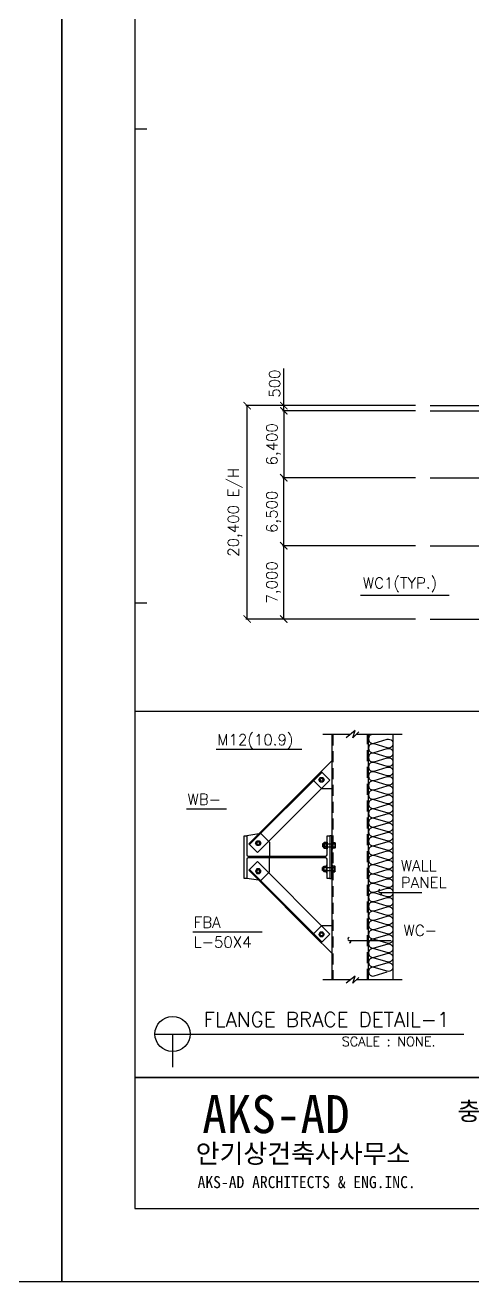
# Model space of a CAD drawing. Header units: metres. Extents: x -297536 to 1852864, y -630451 to -422551.
# Drawn here: x 1168964 to 1211764, y -630451 to -510301 of the extents above; entities that cross this region are included whole.
import ezdxf
from ezdxf.enums import TextEntityAlignment as Align

# ---------------------------------------------------------------- set-up
doc = ezdxf.new("R2010")
doc.units = ezdxf.units.M
doc.header["$LTSCALE"] = 700
doc.linetypes.add('CEN', pattern=[62, 60, -1, 0, -1])
doc.linetypes.add('HID', pattern=[2.3, 1.5, -0.8])
for name, color, linetype in [('bl', 3, 'Continuous'), ('CEN', 152, 'CEN'), ('COL', 2, 'Continuous'), ('DIM', 7, 'Continuous'), ('INS', 8, 'Continuous'), ('sec', 4, 'Continuous'), ('TEX', 3, 'Continuous'), ('된장공장-1$0$FORM', 2, 'Continuous'), ('된장공장-1$0$WID', 4, 'Continuous')]:
    doc.layers.add(name, color=color, linetype=linetype)
doc.styles.add('HGTXT', font='romans.shx', dxfattribs={"bigfont": 'WHGTXT.shx'})
doc.styles.add('WHGTXT', font='romans.shx', dxfattribs={"bigfont": 'WHGTXT.shx'})
doc.styles.add('된장공장-1$0$타이틀', font='GulimChe.ttf')
doc.dimstyles.new('KJ', dxfattribs={"dimscale": 700, "dimtxt": 1.5, "dimasz": 1, "dimexe": 0.18, "dimexo": 2, "dimgap": 0.5, "dimtad": 1, "dimdec": 0, "dimzin": 0, "dimdsep": 46, "dimlunit": 6, "dimtxsty": 'HGTXT', "dimblk": 'ARCHTICK', "dimcen": 0.09, "dimclrt": 3, "dimadec": 0, "dimazin": 0, "dimtfac": 1, "dimtdec": 0, "dimtix": 1, "dimtmove": 0, "dimatfit": 0, "dimldrblk": 'OBLIQUE', "dimfxl": 1, "dimtolj": 1, "dimtzin": 0, "dimarcsym": 0})

# ---------------------------------------------------------------- blocks, each defined once
blk = doc.blocks.new('_ArchTick')
at = {"color": 0, "linetype": 'ByBlock', "const_width": 0.15}
blk.add_lwpolyline([(-0.5, -0.5), (0.5, 0.5)], dxfattribs=at)
blk = doc.blocks.new('*D748')
at = {"layer": 'Defpoints', "color": 0, "transparency": 16777216}
for p in [(1193690, -560080), (1207690, -560080), (1207690, -567080)]:
    blk.add_point(p, dxfattribs=at)
at = {"layer": 'DIM', "color": 0, "lineweight": -2, "transparency": 16777216}
for p, q in [((1206290, -560080), (1193564, -560080)), ((1193690, -567080), (1193690, -560080)), ((1206290, -567080), (1193564, -567080))]:
    blk.add_line(p, q, dxfattribs=at)
at = {"layer": 'DIM', "color": 0, "lineweight": -2, "transparency": 16777216, "xscale": 700, "yscale": 700, "zscale": 700}
for p, rotation in [((1193690, -560080), 90), ((1193690, -567080), 270)]:
    blk.add_blockref('_ArchTick', p, dxfattribs=dict(at, rotation=rotation))
at = {"layer": 'DIM', "color": 3, "transparency": 16777216, "insert": (1192715, -563580), "char_height": 1050, "attachment_point": 5, "rotation": 90, "style": 'HGTXT'}
blk.add_mtext('\\A1;7,000', dxfattribs=at)
blk = doc.blocks.new('_Oblique')
at = {"color": 0, "linetype": 'ByBlock', "lineweight": -2}
blk.add_line((-0.5, -0.5), (0.5, 0.5), dxfattribs=at)
blk = doc.blocks.new('*D749')
at = {"layer": 'Defpoints', "color": 0, "transparency": 16777216}
for p in [(1193690, -553580), (1207690, -553580), (1207690, -560080)]:
    blk.add_point(p, dxfattribs=at)
at = {"layer": 'DIM', "color": 0, "lineweight": -2, "transparency": 16777216}
for p, q in [((1206290, -553580), (1193564, -553580)), ((1193690, -560080), (1193690, -553580)), ((1206290, -560080), (1193564, -560080))]:
    blk.add_line(p, q, dxfattribs=at)
at = {"layer": 'DIM', "color": 0, "lineweight": -2, "transparency": 16777216, "xscale": 700, "yscale": 700, "zscale": 700}
for p, rotation in [((1193690, -553580), 90), ((1193690, -560080), 270)]:
    blk.add_blockref('_ArchTick', p, dxfattribs=dict(at, rotation=rotation))
at = {"layer": 'DIM', "color": 3, "transparency": 16777216, "insert": (1192715, -556830), "char_height": 1050, "attachment_point": 5, "rotation": 90, "style": 'HGTXT'}
blk.add_mtext('\\A1;6,500', dxfattribs=at)
blk = doc.blocks.new('*D750')
at = {"layer": 'Defpoints', "color": 0, "transparency": 16777216}
for p in [(1190190, -546680), (1207690, -546680), (1207690, -567080)]:
    blk.add_point(p, dxfattribs=at)
at = {"layer": 'DIM', "color": 0, "lineweight": -2, "transparency": 16777216}
for p, q in [((1206290, -546680), (1190064, -546680)), ((1190190, -567080), (1190190, -546680)), ((1206290, -567080), (1190064, -567080))]:
    blk.add_line(p, q, dxfattribs=at)
at = {"layer": 'DIM', "color": 0, "lineweight": -2, "transparency": 16777216, "xscale": 700, "yscale": 700, "zscale": 700}
for p, rotation in [((1190190, -546680), 90), ((1190190, -567080), 270)]:
    blk.add_blockref('_ArchTick', p, dxfattribs=dict(at, rotation=rotation))
at = {"layer": 'DIM', "color": 3, "transparency": 16777216, "insert": (1189040, -556880), "char_height": 1050, "attachment_point": 5, "rotation": 90, "style": 'HGTXT'}
blk.add_mtext('\\A1;20,400 E/H', dxfattribs=at)
blk = doc.blocks.new('*D751')
at = {"layer": 'Defpoints', "color": 0, "transparency": 16777216}
for p in [(1207690, -547180), (1193690, -553580), (1207690, -553580)]:
    blk.add_point(p, dxfattribs=at)
at = {"layer": 'DIM', "color": 0, "lineweight": -2, "transparency": 16777216}
for p, q in [((1206290, -547180), (1193564, -547180)), ((1193690, -547180), (1193690, -553580)), ((1206290, -553580), (1193564, -553580))]:
    blk.add_line(p, q, dxfattribs=at)
at = {"layer": 'DIM', "color": 0, "lineweight": -2, "transparency": 16777216, "xscale": 700, "yscale": 700, "zscale": 700}
for p, rotation in [((1193690, -547180), 90), ((1193690, -553580), 270)]:
    blk.add_blockref('_ArchTick', p, dxfattribs=dict(at, rotation=rotation))
at = {"layer": 'DIM', "color": 3, "transparency": 16777216, "insert": (1192715, -550380), "char_height": 1050, "attachment_point": 5, "rotation": 90, "style": 'HGTXT'}
blk.add_mtext('\\A1;6,400', dxfattribs=at)
blk = doc.blocks.new('*D752')
at = {"layer": 'Defpoints', "color": 0, "transparency": 16777216}
for p in [(1193690, -546680), (1207690, -546680), (1207690, -547180)]:
    blk.add_point(p, dxfattribs=at)
at = {"layer": 'DIM', "color": 0, "lineweight": -2, "transparency": 16777216}
for p, q in [((1206290, -546680), (1193564, -546680)), ((1193690, -546680), (1193690, -545980)), ((1193690, -547180), (1193690, -546680)), ((1206290, -547180), (1193564, -547180)), ((1193690, -547180), (1193690, -547880))]:
    blk.add_line(p, q, dxfattribs=at)
at = {"layer": 'DIM', "color": 0, "lineweight": -2, "transparency": 16777216, "xscale": 700, "yscale": 700, "zscale": 700}
for p, rotation in [((1193690, -546680), 270), ((1193690, -547180), 90)]:
    blk.add_blockref('_ArchTick', p, dxfattribs=dict(at, rotation=rotation))
at = {"layer": 'DIM', "color": 3, "transparency": 16777216, "insert": (1192815, -544573), "char_height": 1050, "attachment_point": 5, "rotation": 90, "style": 'HGTXT'}
blk.add_mtext('\\A1;500', dxfattribs=at)
blk = doc.blocks.new('Form01')
at = {"ltscale": 0.015}
blk.add_lwpolyline([(0, 0), (420, 0), (420, -297), (0, -297)], close=True, dxfattribs=at)
at = {"layer": '된장공장-1$0$FORM', "color": 4, "ltscale": 250}
blk.add_line((410, -269.1), (10, -269.1), dxfattribs=at)
at = {"layer": '된장공장-1$0$WID', "ltscale": 250}
for p, q in [((10, -10), (10, -287)), ((11.62, -139.55), (10, -139.55)), ((11.62, -204.32), (10, -204.32)), ((10, -287), (410, -287))]:
    blk.add_line(p, q, dxfattribs=at)
at = {"color": 1, "ltscale": 250, "style": '된장공장-1$0$타이틀'}
for s, height, p in [('AKS-AD', 5.192, (19.18, -276.69)), ('AKS-AD ARCHITECTS & ENG.INC.', 1.6458, (18.55, -284.2))]:
    blk.add_text(s, height=height, dxfattribs=at).set_placement(p)
at = {"color": 4, "ltscale": 250, "style": '된장공장-1$0$타이틀'}
blk.add_text('안기상건축사사무소', height=2.596, dxfattribs=at).set_placement((18.29, -280.77))
at = {"layer": '된장공장-1$0$FORM', "color": 7, "ltscale": 250, "style": '된장공장-1$0$타이틀'}
blk.add_text('충청북도 청주시 상당구 단재로 134, 3F', height=2.5, dxfattribs=at).set_placement((112.61, -274.93), align=Align.RIGHT)

msp = doc.modelspace()

# ---------------------------------------------------------------- linework, layer by layer
for p, q in [((1200498.2, -577746.5), (1199667.3, -578439.3)), ((1200301.9, -578435.3), (1200498.2, -577746.5)), ((1200859.8, -577877.4), (1200301.9, -578435.3)), ((1200055.4, -578115.7), (1197412, -578115.7)), ((1204995.3, -578115.7), (1200621.5, -578115.7)), ((1203833.6, -578115.7), (1200791.7, -578115.7)), ((1197342.4, -581713.1), (1190408, -588647.6)), ((1190342, -588581.6), (1191166.9, -589406.5)), ((1197385.6, -588582.8), (1197385.6, -588862.8)), ((1197736.3, -588582.8), (1197385.6, -588582.8)), ((1197413.6, -588582.8), (1197413.6, -588862.8)), ((1197441.6, -588582.8), (1197441.6, -588862.8)), ((1197469.6, -588582.8), (1197469.6, -588862.8)), ((1197496.2, -588512.8), (1197545.4, -588456.8)), ((1197496.2, -588512.8), (1197496.2, -588946.8)), ((1197545.4, -588582.8), (1197496.2, -588559.9)), ((1197545.4, -588582.8), (1197496.2, -588605.8)), ((1197545.4, -588456.8), (1197545.4, -589002.8)), ((1197736.3, -588456.8), (1197545.4, -588456.8)), ((1197820.3, -588582.8), (1198287, -588582.8)), ((1198371, -588456.8), (1198561.8, -588456.8)), ((1198371, -588582.8), (1198611.1, -588582.8)), ((1198611.1, -588512.8), (1198561.8, -588456.8)), ((1198561.8, -588456.8), (1198561.8, -589002.8)), ((1198561.8, -588582.8), (1198611.1, -588559.9)), ((1198561.8, -588582.8), (1198611.1, -588605.8)), ((1198611.1, -588512.8), (1198611.1, -588946.8)), ((1197736.3, -588862.8), (1197385.6, -588862.8)), ((1197545.4, -588862.8), (1197496.2, -588839.9)), ((1197545.4, -588862.8), (1197496.2, -588885.8)), ((1197496.2, -588946.8), (1197545.4, -589002.8)), ((1197545.4, -589002.8), (1197736.3, -589002.8)), ((1197820.3, -588862.8), (1198287, -588862.8)), ((1198371, -588862.8), (1198611.1, -588862.8)), ((1198561.8, -589002.8), (1198371, -589002.8)), ((1198561.8, -588862.8), (1198611.1, -588839.9)), ((1198561.8, -588862.8), (1198611.1, -588885.8)), ((1198611.1, -588946.8), (1198561.8, -589002.8)), ((1190342, -591094.8), (1191166.9, -590269.8)), ((1197342.4, -597963.2), (1190408, -591028.8)), ((1197385.6, -591116.8), (1197385.6, -590836.8)), ((1197736.3, -590836.8), (1197385.6, -590836.8)), ((1197736.3, -591116.8), (1197385.6, -591116.8)), ((1197413.6, -591116.8), (1197413.6, -590836.8)), ((1197441.6, -591116.8), (1197441.6, -590836.8)), ((1197469.6, -591116.8), (1197469.6, -590836.8)), ((1197496.2, -590752.8), (1197545.4, -590696.8)), ((1197496.2, -591186.8), (1197496.2, -590752.8)), ((1197545.4, -590836.8), (1197496.2, -590813.9)), ((1197545.4, -590836.8), (1197496.2, -590859.8)), ((1197545.4, -591116.8), (1197496.2, -591093.9)), ((1197545.4, -591116.8), (1197496.2, -591139.8)), ((1197545.4, -591242.8), (1197545.4, -590696.8)), ((1197545.4, -590696.8), (1197736.3, -590696.8)), ((1197820.3, -590836.8), (1198287, -590836.8)), ((1197820.3, -591116.8), (1198287, -591116.8)), ((1198561.8, -590696.8), (1198371, -590696.8)), ((1198371, -590836.8), (1198611.1, -590836.8)), ((1198371, -591116.8), (1198611.1, -591116.8)), ((1198611.1, -590752.8), (1198561.8, -590696.8)), ((1198561.8, -591242.8), (1198561.8, -590696.8)), ((1198561.8, -590836.8), (1198611.1, -590813.9)), ((1198561.8, -590836.8), (1198611.1, -590859.8)), ((1198561.8, -591116.8), (1198611.1, -591093.9)), ((1198561.8, -591116.8), (1198611.1, -591139.8)), ((1198611.1, -591186.8), (1198611.1, -590752.8)), ((1197496.2, -591186.8), (1197545.4, -591242.8)), ((1197736.3, -591242.8), (1197545.4, -591242.8)), ((1198371, -591242.8), (1198561.8, -591242.8)), ((1198611.1, -591186.8), (1198561.8, -591242.8)), ((1202867.5, -593216.1), (1206882, -593216.1)), ((1199943, -597802.7), (1203957.4, -597802.7)), ((1200055.4, -601584), (1197412, -601584)), ((1200498.2, -601214.8), (1199667.3, -601907.6)), ((1200301.9, -601903.6), (1200498.2, -601214.8)), ((1200859.8, -601345.7), (1200301.9, -601903.6)), ((1204995.3, -601584), (1200621.5, -601584)), ((1203833.6, -601584), (1200791.7, -601584))]:
    msp.add_line(p, q)
at = {"color": 5}
msp.add_lwpolyline([(1179464.2, -610917.4), (1214464.2, -610917.4), (1214464.2, -575917.4), (1179464.2, -575917.4)], close=True, dxfattribs=at)
for points in [[(1191166.9, -589406.5), (1198101.4, -582472.1), (1197276.4, -581647.1), (1190342, -588581.6)], [(1197171.3, -582670.6), (1197043.7, -582449.6), (1197171.3, -582228.5), (1197426.5, -582228.5), (1197554.2, -582449.6), (1197426.5, -582670.6)], [(1191121.8, -588720.1), (1190994.2, -588499.1), (1191121.8, -588278), (1191377, -588278), (1191504.7, -588499.1), (1191377, -588720.1)], [(1197820.3, -588400.8), (1197820.3, -589058.8), (1197736.3, -589058.8), (1197736.3, -588400.8)], [(1198077, -591879.8), (1198287, -591879.8), (1198287, -587796.5), (1198077, -587796.5)], [(1198287, -588400.8), (1198287, -589058.8), (1198371, -589058.8), (1198371, -588400.8)], [(1191166.9, -590269.8), (1198101.4, -597204.3), (1197276.4, -598029.2), (1190342, -591094.8)], [(1191121.8, -590956.2), (1190994.2, -591177.3), (1191121.8, -591398.4), (1191377, -591398.4), (1191504.7, -591177.3), (1191377, -590956.2)], [(1197820.3, -591298.8), (1197820.3, -590640.8), (1197736.3, -590640.8), (1197736.3, -591298.8)], [(1198287, -591298.8), (1198287, -590640.8), (1198371, -590640.8), (1198371, -591298.8)], [(1197171.3, -597005.7), (1197043.7, -597226.8), (1197171.3, -597447.8), (1197426.5, -597447.8), (1197554.2, -597226.8), (1197426.5, -597005.7)]]:
    msp.add_lwpolyline(points, close=True)
for points in [[(1202867.5, -592953.6, 1), (1202867.5, -593216.1, -1), (1202867.5, -593478.6)], [(1199943, -597540.2, 1), (1199943, -597802.7, -1), (1199943, -598065.2)]]:
    msp.add_lwpolyline(points, format="xyb")
for centre, radius in [((1197298.9, -582449.6), 221.1), ((1197298.9, -582449.6), 140), ((1191249.4, -588499.1), 221.1), ((1191249.4, -588499.1), 140), ((1191249.4, -591177.3), 221.1), ((1191249.4, -591177.3), 140), ((1197298.9, -597226.8), 221.1), ((1197298.9, -597226.8), 140)]:
    msp.add_circle(centre, radius)
at = {"layer": 'bl'}
for p, q in [((1204120.3, -578115.7), (1204120.3, -601584)), ((1196473.1, -582450.4), (1198287, -580636.5)), ((1196473.1, -582450.4), (1197298.1, -583275.3)), ((1197289.8, -583283.6), (1198287, -583283.6)), ((1191506.9, -587591.6), (1190167, -587796.5)), ((1191506.9, -587591.6), (1192331.9, -588416.6)), ((1192331.9, -588416.6), (1192331.9, -589756.5)), ((1192331.9, -591259.8), (1192331.9, -589919.8)), ((1191506.9, -592084.8), (1190167, -591879.8)), ((1191506.9, -592084.8), (1192331.9, -591259.8)), ((1196473.1, -597226), (1197298.1, -596401)), ((1197289.8, -596392.7), (1198287, -596392.7)), ((1196473.1, -597226), (1198287, -599039.8))]:
    msp.add_line(p, q, dxfattribs=at)
at = {"layer": 'CEN'}
for p, q in [((1207690, -546680), (1392690, -546680)), ((1207690, -547180), (1392690, -547180)), ((1207690, -553580), (1392690, -553580)), ((1207690, -560080), (1392690, -560080)), ((1207690, -567080), (1392690, -567080))]:
    msp.add_line(p, q, dxfattribs=at)
at = {"layer": 'COL'}
msp.add_lwpolyline([(1198077, -589838.2), (1198077, -591879.8), (1197820.3, -591879.8), (1197820.3, -590036.5, 0.41421356), (1197703.6, -589919.8), (1190283.6, -589919.8, 0.41421356), (1190167, -590036.5), (1190167, -591879.8), (1189910.3, -591879.8), (1189910.3, -587796.5), (1190167, -587796.5), (1190167, -589639.8, 0.41421356), (1190283.6, -589756.5), (1197703.6, -589756.5, 0.41421356), (1197820.3, -589639.8), (1197820.3, -587796.5), (1198077, -587796.5)], format="xyb", close=True, dxfattribs=at)
at = {"layer": 'DIM'}
msp.add_line((1193690, -546680), (1193690, -543130.2), dxfattribs=at)
for points in [[(1217490, -564827.3, 0, 350, 0), (1216440, -564827.3, 0, 0, 0), (1209511, -564827.3, 0, 0, 0)], [(1220340, -564827.3, 0, 350, 0), (1219290, -564827.3, 0, 0, 0), (1209511, -564827.3, 0, 0, 0)], [(1197298.9, -582449.6, 0, 350, 0), (1196721.8, -581572.4, 0, 0, 0), (1195402.2, -579567, 0, 0, 0)], [(1189910.3, -587796.5, 0, 350, 0), (1189328.1, -586922.7, 0, 0, 0), (1188225.6, -585267.8, 0, 0, 0)], [(1202867.5, -593216.1, 0, 350, 0), (1203917.5, -593216.1, 0, 0, 0), (1210184.1, -593216.1, 0, 0, 0)], [(1193534.5, -594136.6, 0, 350, 0), (1192957.4, -595013.7, 0, 0, 0), (1191637.8, -597019.1, 0, 0, 0)], [(1199943, -597802.7, 0, 350, 0), (1200993, -597802.7, 0, 0, 0), (1208805.9, -597802.7, 0, 0, 0)]]:
    msp.add_lwpolyline(points, format="xyseb", dxfattribs=at)
for points in [[(1209511, -564827.3), (1201024.1, -564827.3)], [(1195402.2, -579567), (1187225.3, -579567)], [(1188225.6, -585267.8), (1184386.1, -585267.8)], [(1191637.8, -597019.1), (1184982.8, -597019.1)]]:
    msp.add_lwpolyline(points, dxfattribs=at)
at = {"layer": 'INS'}
msp.add_lwpolyline([(1202334.1, -578133.3, 1.34), (1202334.1, -578950), (1203573.1, -578578.2, -1.34), (1203573.1, -579394.9), (1202334.1, -579023.2), (1202334.1, -579023.2, 1.34), (1202334.1, -579839.9), (1203573.1, -579468.1, -1.34), (1203573.1, -580284.8), (1202334.1, -579913.1), (1202334.1, -579913.1, 1.34), (1202334.1, -580729.8), (1203573.1, -580358, -1.34), (1203573.1, -581174.7), (1202334.1, -580803), (1202334.1, -580803, 1.34), (1202334.1, -581619.7), (1203573.1, -581247.9, -1.34), (1203573.1, -582064.6), (1202334.1, -581692.9), (1202334.1, -581692.9, 1.34), (1202334.1, -582509.6), (1203573.1, -582137.9, -1.34), (1203573.1, -582954.5), (1202334.1, -582582.8), (1202334.1, -582582.8, 1.34), (1202334.1, -583399.5), (1203573.1, -583027.8, -1.34), (1203573.1, -583844.4), (1202334.1, -583472.7), (1202334.1, -583472.7, 1.34), (1202334.1, -584289.4), (1203573.1, -583917.7, -1.34), (1203573.1, -584734.3), (1202334.1, -584362.6), (1202334.1, -584362.6, 1.34), (1202334.1, -585179.3), (1203573.1, -584807.6, -1.34), (1203573.1, -585624.2), (1202334.1, -585252.5), (1202334.1, -585252.5, 1.34), (1202334.1, -586069.2), (1203573.1, -585697.5, -1.34), (1203573.1, -586514.1), (1202334.1, -586142.4), (1202334.1, -586142.4, 1.34), (1202334.1, -586959.1), (1203573.1, -586587.4, -1.34), (1203573.1, -587404), (1202334.1, -587032.3), (1202334.1, -587032.3, 1.34), (1202334.1, -587849), (1203573.1, -587477.3, -1.34), (1203573.1, -588293.9), (1202334.1, -587922.2), (1202334.1, -587922.2, 1.34), (1202334.1, -588738.9), (1203573.1, -588367.2, -1.34), (1203573.1, -589183.8), (1202334.1, -588812.1), (1202334.1, -588812.1, 1.34), (1202334.1, -589628.8), (1203573.1, -589257.1, -1.34), (1203573.1, -590073.7), (1202334.1, -589702), (1202334.1, -589702, 1.34), (1202334.1, -590518.7), (1203573.1, -590147, -1.34), (1203573.1, -590963.6), (1202334.1, -590591.9), (1202334.1, -590591.9, 1.34), (1202334.1, -591408.6), (1203573.1, -591036.9, -1.34), (1203573.1, -591853.5), (1202334.1, -591481.8), (1202334.1, -591481.8, 1.34), (1202334.1, -592298.5), (1203573.1, -591926.8, -1.34), (1203573.1, -592743.4), (1202334.1, -592371.7), (1202334.1, -592371.7, 1.34), (1202334.1, -593188.4), (1203573.1, -592816.7, -1.34), (1203573.1, -593633.3), (1202334.1, -593261.6), (1202334.1, -593261.6, 1.34), (1202334.1, -594078.3), (1203573.1, -593706.6, -1.34), (1203573.1, -594523.2), (1202334.1, -594151.5), (1202334.1, -594151.5, 1.34), (1202334.1, -594968.2), (1203573.1, -594596.5, -1.34), (1203573.1, -595413.1), (1202334.1, -595041.4), (1202334.1, -595041.4, 1.34), (1202334.1, -595858.1), (1203573.1, -595486.4, -1.34), (1203573.1, -596303.1), (1202334.1, -595931.3), (1202334.1, -595931.3, 1.34), (1202334.1, -596748), (1203573.1, -596376.3, -1.34), (1203573.1, -597193), (1202334.1, -596821.2), (1202334.1, -596821.2, 1.34), (1202334.1, -597637.9), (1203573.1, -597266.2, -1.34), (1203573.1, -598082.9), (1202334.1, -597711.1), (1202334.1, -597711.1, 1.34), (1202334.1, -598527.8), (1203573.1, -598156.1, -1.34), (1203573.1, -598972.8), (1202334.1, -598601), (1202334.1, -598601, 1.34), (1202334.1, -599417.7), (1203573.1, -599046, -1.34), (1203573.1, -599862.7), (1202334.1, -599490.9), (1202334.1, -599490.9, 1.34), (1202334.1, -600307.6), (1203573.1, -599935.9, -1.34), (1203573.1, -600752.6), (1202334.1, -600380.8), (1202334.1, -600380.8, 1.34), (1202334.1, -601197.5), (1203573.1, -600825.8, -1.34)], format="xyb", dxfattribs=at)
at = {"layer": 'sec'}
for points in [[(1198287, -578115.7), (1198287, -601584)], [(1201787, -601584), (1201787, -578115.7)]]:
    msp.add_lwpolyline(points, dxfattribs=at)
at = {"layer": 'sec', "color": 8, "linetype": 'HID'}
for points in [[(1198380.3, -578115.7), (1198380.3, -601584)], [(1201693.6, -601584), (1201693.6, -578115.7)]]:
    msp.add_lwpolyline(points, dxfattribs=at)
at = {"layer": 'TEX'}
for p, q in [((1181373.6, -606762.3), (1184278.6, -606762.3)), ((1183053.6, -606762.3), (1183053.6, -609912.3)), ((1184278.6, -606762.3), (1210890.3, -606762.3))]:
    msp.add_line(p, q, dxfattribs=at)
msp.add_circle((1183053.6, -606762.3), 1680, dxfattribs=at)

# ---------------------------------------------------------------- block references
at = {"xscale": 700, "yscale": 700, "zscale": 700}
for p in [(878464.2, -422550.9), (1172464.2, -422550.9)]:
    msp.add_blockref('Form01', p, dxfattribs=at)

# ---------------------------------------------------------------- texts
at = {"layer": 'TEX', "color": 3, "style": 'WHGTXT'}
msp.add_text('WC1(TYP.)', height=1050, dxfattribs=at).set_placement((1201245.4, -564477.3), align=Align.BOTTOM_LEFT)
at = {"layer": 'TEX', "style": 'WHGTXT'}
for s, p in [('M12(10.9)', (1187325.9, -579145.7)), ('WB-', (1184486.7, -584846.5)), ('WALL', (1204879.1, -591195.4)), ('PANEL', (1204879.1, -592794.8)), ('FBA', (1185083.5, -596597.9)), ('WC-', (1205140.9, -597381.5)), ('L-50X4', (1185083.5, -598490.4))]:
    msp.add_text(s, height=1050, rotation=359.999976, dxfattribs=at).set_placement(p)
msp.add_text('FLANGE BRACE DETAIL-1', height=1400, rotation=0.000001, dxfattribs=at).set_placement((1197778.1, -606062.3), align=Align.CENTER)
msp.add_text('SCALE : NONE.', height=903, rotation=359.999976, dxfattribs=at).set_placement((1199220.4, -607462.3), align=Align.MIDDLE_LEFT)

# ---------------------------------------------------------------- dimensions: what is measured, and where the dimension line sits
at = {"layer": 'DIM'}
dim = msp.add_linear_dim(base=(1193690, -546680), p1=(1207690, -547180), p2=(1207690, -546680), angle=270, dimstyle='KJ', override={"dimscale": 700, "dimtmove": 2}, dxfattribs=at)
dim.commit()
dim.dimension.update_dxf_attribs({"geometry": '*D752', "text_midpoint": (1192815, -544573), "dimtype": 160})
dim = msp.add_linear_dim(base=(1190190, -546680), p1=(1207690, -567080), p2=(1207690, -546680), angle=270, text='<> E/H', dimstyle='KJ', override={"dimscale": 700, "dimtxsty": 'HGTXT'}, dxfattribs=at)
dim.commit()
dim.dimension.update_dxf_attribs({"geometry": '*D750', "text_midpoint": (1189040, -556880)})
for base, p1, p2, angle, picture, middle in [((1193690, -553580), (1207690, -547180), (1207690, -553580), 90, '*D751', (1192715, -550380)), ((1193690, -553580), (1207690, -560080), (1207690, -553580), 270, '*D749', (1192715, -556830)), ((1193690, -560080), (1207690, -567080), (1207690, -560080), 270, '*D748', (1192715, -563580))]:
    dim = msp.add_linear_dim(base=base, p1=p1, p2=p2, angle=angle, dimstyle='KJ', override={"dimscale": 700}, dxfattribs=at)
    dim.commit()
    dim.dimension.update_dxf_attribs({"geometry": picture, "text_midpoint": middle})

doc.saveas('drawing.dxf')
